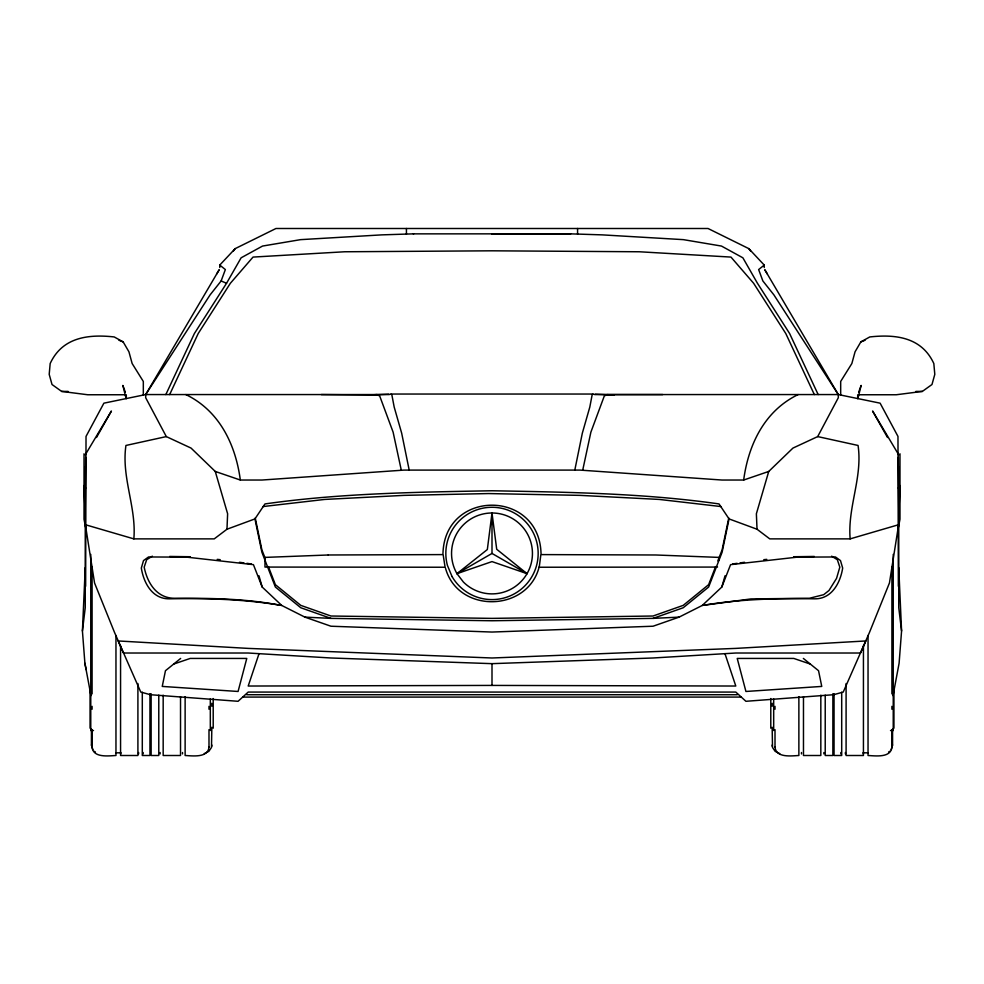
<?xml version="1.0" encoding="UTF-8"?>
<svg xmlns="http://www.w3.org/2000/svg" width="984" height="984" viewBox="0 0 984 984"><rect width="100%" height="100%" fill="white"/><g stroke="black" fill="none" stroke-linecap="round" stroke-linejoin="round"><path stroke-width="1.48" d="M85.645 586.267L86.026 436.416L103.886 403.169L145.694 394.559L389.43 394.559M85.251 509.478L85.645 457.388M898.872 513.402L899.979 485.543L898.355 488.089M85.251 524.681L133.849 538.875L214.241 538.875L226.972 529.232L227.624 513.783L215.262 471.447L191.056 448.089L166.308 436.588L145.694 397.745L145.694 394.559L219.002 270.083M90.971 695.639L84.895 663.204L82.422 630.941L85.251 567.682M185.127 696.635L185.127 755.503C192.224 755.823 208.276 758.221 208.989 746.893M204.254 753.609L208.842 751.358L211.486 747.459L211.843 727.262M211.843 745.048L211.757 746.339M868.036 635.492L868.036 755.503C875.145 755.823 891.184 758.221 891.91 746.893M891.196 749.562L892.574 745.048M898.749 567.682L901.578 630.941L899.105 663.204L893.029 695.639M82.422 630.941L85.251 607.682L85.251 466.662M492 512.996L487.338 549.539L456.97 573.66L463.402 582.036A40.442 40.442 0 0 0 530.007 567.264A40.442 40.442 0 0 0 488.47 513.144A40.442 40.442 0 0 0 456.97 573.66L492 561.593L527.03 573.66L496.711 549.281L492 512.996L492 553.438L456.97 573.66M442.972 553.438C444.707 489.122 539.293 489.122 541.028 553.438M898.749 523.992L889.45 582.983L869.462 632.466L843.226 692.072L833.571 694.716L745.921 701.297L735.798 692.072L248.202 692.072L238.079 701.297L150.429 694.716L140.774 692.072L114.538 632.466L94.55 582.983L85.251 523.992M897.912 529.712L899.979 519.281L899.979 453.772M582.688 470.291L590.88 432.161L604.274 396.048L607.017 394.559L662.699 394.559M574.804 470.094L582.331 433.169L589.822 407.032L592.147 394.793L593.524 394.043L390.476 394.043L391.853 394.793L394.178 407.032L401.669 433.169L409.196 470.094M728.763 517.99L722.121 549.81L717.803 560.966M226.972 529.232L254.942 518.912L264.979 503.931C340.156 493.205 416.207 492.184 492 490.758C567.793 492.184 643.844 493.205 719.021 503.931L729.058 518.912L722.121 552.184L708.628 587.042L683.228 607.743L653.056 618.382L492 620.756L330.944 618.382L304.905 617.128L281.768 605.467L262.187 587.042L253.429 564.656L186.603 557.129L148.535 556.969L143.516 560.572L141.327 568.063C143.652 582.811 152.213 599.059 169.297 598.826C206.972 598.174 244.536 599.108 281.768 605.467M215.262 471.447L240.33 480.032L262.002 480.032L403.969 470.094L580.031 470.094L721.998 480.032L743.67 480.032C748.406 444.461 764.642 410.758 798.159 394.559M857.888 398.594L861.135 385.433L858.688 392.099M304.905 617.128L330.944 626.218L492 632.048L653.056 626.218L679.095 617.128L702.232 605.467L721.813 587.042L725.024 575.8M764.999 270.083L838.306 394.559L838.306 397.745L817.692 436.588L792.944 448.089L768.738 471.447L756.376 513.783L757.028 529.232L769.759 538.875L850.151 538.875L898.749 524.681M259.026 653.671L248.202 686.033L492 685.418L735.798 686.033L724.974 653.671M145.694 394.559L210.145 294.819L221.129 280.957L225.361 269.567L219.764 265.077L235.188 248.632L275.963 228.497L708.037 228.497L748.812 248.632L764.236 265.077L764.236 267.537M715.639 566.538L708.628 584.668L683.228 605.369L653.056 616.009L492 618.382L330.944 616.009L300.772 605.369L275.372 584.668L268.361 566.538M721.813 587.042L730.571 564.656L797.397 557.129L835.465 556.969L840.484 560.572L842.673 568.063C840.348 582.811 831.788 599.059 814.703 598.826C777.028 598.174 739.464 599.108 702.232 605.467M165.841 394.559L194.389 333.527L226.541 283.281L241.117 257.808L262.531 246.062L300.612 239.641L381.853 234.868L413.674 233.848M169.666 394.559L198.215 333.527L230.367 283.281L253.036 257.082L344.658 251.769L492 250.809L639.342 251.769L730.964 257.082L753.633 283.281L785.786 333.527L814.334 394.559M96.469 437.523L111.413 411.029L85.251 454.854M858.823 394.756L896.276 394.756L922.365 391.411L931.983 384.51L934.8 374.363L933.828 363.539C921.75 337.315 895.883 334.056 869.77 336.946L860.84 341.903L855.071 351.78L851.849 363.539L840.68 381.448L840.68 395.039M216.591 274.081L219.137 269.837M233.368 251.006L235.188 248.632M180.65 658.431L165.46 670.707L162.249 686.426L238.079 691.469L246.775 658.431L190.22 658.431L173.676 664.065M764.236 265.077L758.639 269.567L762.871 280.957L773.854 294.819L838.306 394.559L880.114 403.169L897.974 436.416L898.355 586.267M888.564 752.108L889.573 751.358M152.36 556.169L146.665 559.699L144.181 567.153C147.305 582.848 156.665 598.272 174.549 598.26C209.961 598.161 245.336 598.481 280.243 605.258M860.84 341.903L865.059 340.255M743.67 480.032L768.738 471.447M166.308 436.588L125.94 445.457C121.216 477.326 136.555 507.227 133.849 538.875M732.674 563.943L737.114 563.328M740.066 562.909L744.507 562.282M703.757 605.258L750.927 598.924L809.451 598.26L823.694 594.68L828.971 590.511L836.572 578.321L839.819 567.153L837.335 559.699L831.64 556.169M262.986 506.563L324.745 499.429L403.932 495.37L488.494 493.562L580.068 495.37L659.255 499.429L721.014 506.563M763.781 559.687L766.782 559.367M388.951 394.166L369.664 394.965L321.301 394.559M369.664 394.965L376.983 394.559L379.726 396.048L393.12 432.161L401.312 470.291M653.056 618.382L679.095 617.128M492 663.659L653.056 657.989L735.798 653.019L860.52 653.019L865.871 640.953L735.798 648.394L492 657.989L248.202 648.394L118.129 640.953L123.48 653.019L248.202 653.019L330.944 657.989L492 663.659L492 685.418M793.707 556.735L814.321 556.452M413.28 233.86L570.326 233.848L602.147 234.868L683.388 239.641L721.469 246.062L742.883 257.808L757.459 283.281L789.611 333.527L818.159 394.559M538.9 567.239L717.52 567.067M492 234.204L570.72 233.86M143.32 395.039L143.32 381.448L132.151 363.539L128.929 351.78L123.16 341.903L114.23 336.946C88.117 334.056 62.25 337.315 50.172 363.539L49.2 374.363L52.017 384.51L61.635 391.411L68.117 391.411M915.883 391.411L922.365 391.411M594.57 394.559L838.306 394.559M125.177 394.756L87.724 394.756L61.635 391.411M898.355 457.388L898.749 509.478M246.713 694.716L737.287 694.716M242.974 697.078L741.026 697.078M93.48 730.534L90.762 730.534L90.762 554.398M890.52 730.534L893.238 730.534L893.238 554.398M115.964 752.821L120.565 752.821M863.435 752.821L868.036 752.821M169.678 556.452L190.293 556.735M614.336 394.965L595.049 394.166M217.218 559.367L220.219 559.687M239.493 562.282L243.934 562.909M246.886 563.328L251.326 563.943M817.692 436.588L858.06 445.457C862.784 477.326 847.445 507.227 850.151 538.875M779.746 753.609L775.158 751.358L772.514 747.459L772.157 727.262M810.324 664.065L793.78 658.431L737.225 658.431L745.921 691.469L821.751 686.426L818.54 670.707L803.35 658.431M330.944 618.382L300.772 607.743L275.372 587.042L261.879 552.184L254.942 518.912M729.058 518.912L757.028 529.232M118.941 340.255L123.16 341.903M221.129 280.957L226.541 283.281M492 553.438L527.03 573.66M185.841 394.559C219.358 410.758 235.594 444.461 240.33 480.032M94.427 751.358L95.436 752.108M748.812 248.632L750.632 251.006M85.645 488.089L84.021 485.543L85.128 513.402M898.749 454.854L872.587 411.029L887.531 437.523M764.863 269.837L767.409 274.081M92.803 749.562L91.426 745.048M445.518 568.26C458.237 614.114 528.408 612.245 539.367 566.12L540.88 554.595L655.762 554.988L719.021 557.399L719.021 560.167M265.127 558.174L261.879 549.81L255.237 517.99M125.312 392.099L122.865 385.433L126.112 398.594M258.976 575.8L262.187 587.042M775.011 746.893C775.724 758.221 791.776 755.823 798.873 755.503L798.873 696.635M92.09 746.893C92.816 758.221 108.855 755.823 115.964 755.503L115.964 635.492M86.088 529.712L84.021 519.281L84.021 453.772M84.895 663.204L86.112 669.637M901.578 630.941L898.749 607.682L898.749 466.662M772.157 745.048L772.243 746.339M893.939 690.239L893.939 728.197M892.574 729.033L892.574 745.208M891.91 566.587L891.91 693.88M891.91 706.352L891.91 709.23M891.91 729.624L891.91 747.053M863.435 645.762L863.435 755.503L846.092 755.503L846.092 683.536M863.251 752.514L863.251 753.916M857.704 394.756L857.704 398.557M845.379 752.514L845.379 753.916M841.701 692.219L841.701 755.503L834.051 755.503L834.051 693.732M840.853 752.514L840.853 753.916M832.87 693.732L832.87 755.503L825.219 755.503L825.219 695.159M823.879 752.514L823.879 753.916M820.828 695.159L820.828 755.503L803.473 755.503L803.473 696.635M801.48 752.514L801.48 753.916M775.011 706.352L775.011 709.23M775.011 729.624L775.011 747.053M773.682 698.935L773.682 730.534M772.157 703.289L772.157 706.266M770.792 698.529L770.792 728.197M577.571 228.497L577.571 234.081M406.429 228.497L406.429 234.081M219.764 265.077L219.764 267.537M213.208 698.529L213.208 728.197M211.843 703.289L211.843 706.266M210.318 698.935L210.318 730.534M208.989 706.352L208.989 709.23M208.989 729.624L208.989 747.053M182.52 752.514L182.52 753.916M180.527 696.635L180.527 755.503L163.172 755.503L163.172 695.159M160.121 752.514L160.121 753.916M158.781 695.159L158.781 755.503L151.13 755.503L151.13 693.732M149.949 693.732L149.949 755.503L142.299 755.503L142.299 692.219M143.147 752.514L143.147 753.916M138.621 752.514L138.621 753.916M137.908 683.536L137.908 755.503L120.565 755.503L120.565 645.762M126.296 394.756L126.296 398.557M120.749 752.514L120.749 753.916M92.09 566.587L92.09 693.88M92.09 706.352L92.09 709.23M92.09 729.624L92.09 747.053M91.426 729.033L91.426 745.208M90.061 690.239L90.061 728.197M328.238 554.988L264.979 557.399L264.979 567.067L445.1 567.239L443.12 554.595L328.238 554.988M452.025 576.513L447.412 565.382A46.15 46.15 0 0 1 500.02 507.978A46.15 46.15 0 0 1 529.81 579.908A46.15 46.15 0 0 1 452.025 576.513"/></g></svg>
